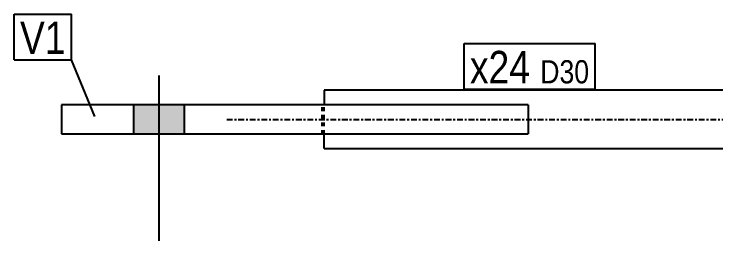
# Model space of a CAD drawing. Header units: millimetres. Extents: x 12 to 19844, y -28 to 363.
# Drawn here: x 12 to 376.3, y -28 to 88.6 of the extents above; entities that cross this region are included whole.
import ezdxf

# ---------------------------------------------------------------- set-up
doc = ezdxf.new("R2010")
doc.units = ezdxf.units.MM
doc.linetypes.add('DXK_LINE_DOT2', pattern=[3.9198, 1.9599, -1.9599])
doc.linetypes.add('DXK_LINE_DOT3', pattern=[5.9187, 2.979, -0.9799, 0.9799, -0.9799])
doc.layers.add('STÅL', color=7, linetype='Continuous')
doc.layers.add('TEKST', color=7, linetype='Continuous')
doc.styles.add('Arial Narrow', font='ARIALN.TTF', dxfattribs={"height": 0.2})

msp = doc.modelspace()

# ---------------------------------------------------------------- hatches: boundary and pattern name
at = {"layer": 'STÅL', "linetype": 'Continuous'}
msp.add_hatch(color=96, dxfattribs=at).paths.add_polyline_path([(73.31, 27), (99.31, 27), (99.31, 42), (73.31, 42)])

# ---------------------------------------------------------------- linework, layer by layer
at = {"layer": 'STÅL', "color": 96, "linetype": 'Continuous'}
for p, q in [((86.31, 57), (86.31, -28)), ((73.31, 42), (73.31, 27)), ((99.31, 42), (99.31, 27))]:
    msp.add_line(p, q, dxfattribs=at)
at = {"layer": 'STÅL', "color": 2, "linetype": 'Continuous'}
for p, q in [((376.31, 49.5), (171.31, 49.5)), ((171.31, 49.5), (171.31, 42)), ((276.31, 42), (36.31, 42)), ((36.31, 42), (36.31, 27)), ((276.31, 42), (276.31, 27)), ((36.31, 27), (276.31, 27)), ((171.31, 19.5), (171.31, 27)), ((171.31, 19.5), (376.31, 19.5))]:
    msp.add_line(p, q, dxfattribs=at)
at = {"layer": 'STÅL', "color": 7, "linetype": 'DXK_LINE_DOT2'}
for p, q in [((170.31, 27), (170.31, 42)), ((171.31, 27), (171.31, 42))]:
    msp.add_line(p, q, dxfattribs=at)
at = {"layer": 'STÅL', "color": 7, "linetype": 'DXK_LINE_DOT3'}
msp.add_line((121.31, 34.5), (376.31, 34.5), dxfattribs=at)
at = {"layer": 'TEKST', "color": 7, "linetype": 'Continuous'}
for p, q in [((12, 88.6), (41.45, 88.6)), ((12, 65.1), (12, 88.6)), ((41.45, 65.1), (41.45, 88.6)), ((243.31, 73.5), (310.6, 73.5)), ((243.31, 50), (243.31, 73.5)), ((310.6, 50), (310.6, 73.5)), ((12, 65.1), (41.45, 65.1)), ((53.46, 36), (41.45, 65.1)), ((243.31, 50), (310.6, 50))]:
    msp.add_line(p, q, dxfattribs=at)

# ---------------------------------------------------------------- wipeouts: each hides what was drawn before it
at = {"color": 0}
for points in [[(38.45, 68.1), (38.45, 85.6), (15, 85.6), (15, 68.1)], [(277.23, 53), (277.23, 70.5), (246.31, 70.5), (246.31, 53)], [(307.6, 53), (307.6, 65.5), (282.48, 65.5), (282.48, 53)]]:
    msp.add_wipeout(points, dxfattribs=at).dxf.layer = 'TEKST'

# ---------------------------------------------------------------- next in the draw order: wipeouts: each hides what was drawn before it
for points in [[(38.45, 68.1), (38.45, 85.6), (15, 85.6), (15, 68.1)], [(277.23, 53), (277.23, 70.5), (246.31, 70.5), (246.31, 53)], [(307.6, 53), (307.6, 65.5), (282.48, 65.5), (282.48, 53)]]:
    msp.add_wipeout(points, dxfattribs=at).dxf.layer = 'TEKST'

# ---------------------------------------------------------------- next in the draw order: texts
at = {"layer": 'TEKST', "color": 3, "style": 'Arial Narrow'}
for s, height, p in [('V1', 16.702, (15, 68.1)), ('x24', 16.702, (246.31, 53)), ('D30', 11.93, (282.48, 53))]:
    msp.add_text(s, height=height, dxfattribs=at).set_placement(p)

doc.saveas('drawing.dxf')
